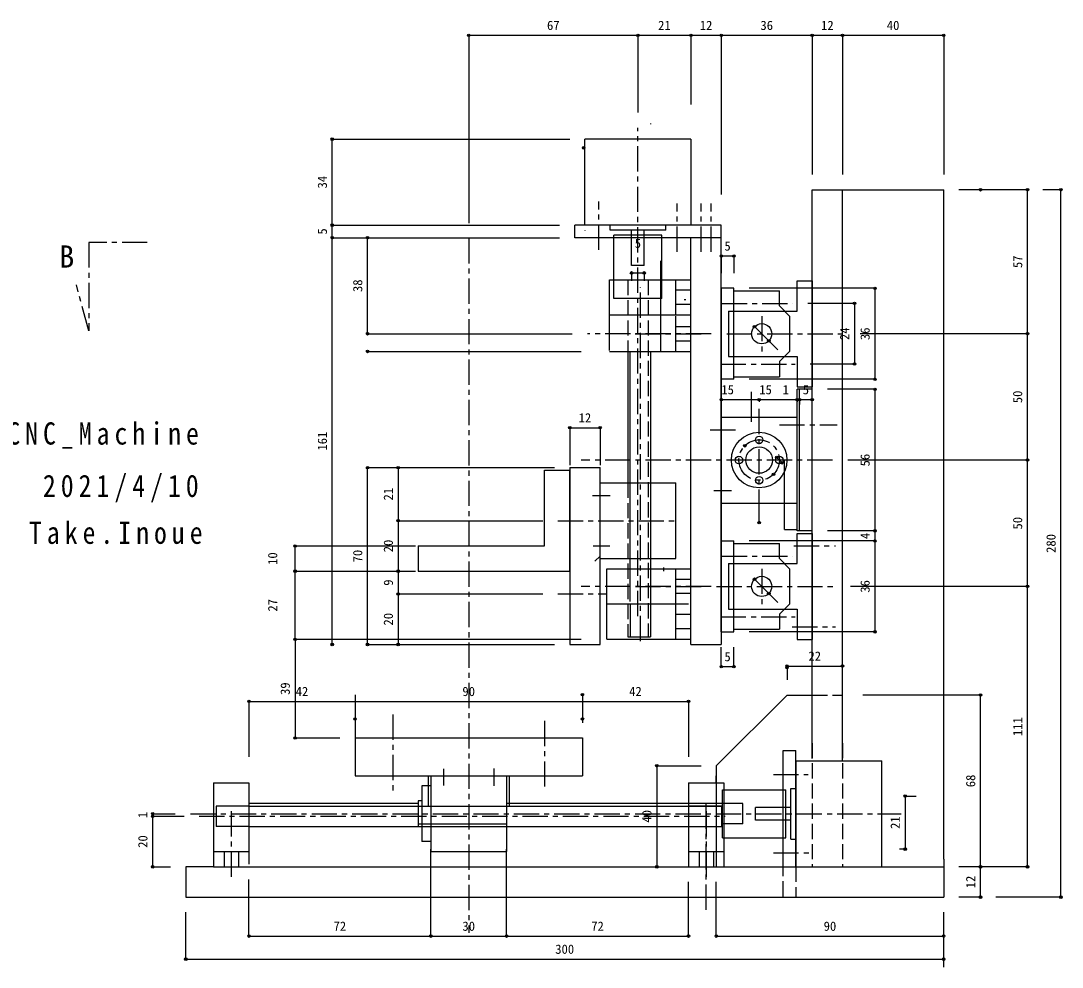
# Model space of a CAD drawing. Units: millimetres at full size, sheet at 1:2. Extents: x -553 to 524, y -411 to 437.
# Drawn here: x 111.9 to 524.1, y -386.6 to -12 of the extents above; entities that cross this region are included whole.
import ezdxf
from ezdxf.enums import TextEntityAlignment as Align

# ---------------------------------------------------------------- set-up
doc = ezdxf.new("R2010")
doc.units = ezdxf.units.MM
doc.header["$LTSCALE"] = 2
doc.header["$PDMODE"] = 32
doc.header["$PDSIZE"] = 1
doc.linetypes.add('CHAIN1', pattern=[8, 5, -1, 1, -1])
doc.linetypes.add('DASHED3', pattern=[4, 3, -1])
for name, color, linetype in [('3-0_中心線1', 4, 'CHAIN1'), ('3-4_寸法線1', 4, 'Continuous'), ('3-5_レイヤ1', 7, 'Continuous'), ('3-6_レイヤ2', 5, 'Continuous')]:
    doc.layers.add(name, color=color, linetype=linetype)
doc.styles.add('ＭＳ ゴシック', font='')
doc.styles.get('ＭＳ ゴシック').set_extended_font_data('MS Gothic')

msp = doc.modelspace()

# ---------------------------------------------------------------- linework, layer by layer
at = {"layer": '3-0_中心線1'}
for p, q in [((356.175, -247.682), (356.175, -54.342)), ((340.675, -102.657), (340.675, -83.586)), ((371.675, -103.452), (371.675, -84.38)), ((381.175, -103.452), (381.175, -84.38)), ((385.175, -103.452), (385.175, -84.38)), ((289.211, -98.074), (289.211, -373.026)), ((161.969, -99.739), (138.79, -99.739)), ((357.175, -257.592), (357.175, -117.515)), ((389.374, -123.895), (417.378, -123.895)), ((389.374, -123.895), (417.378, -123.895)), ((405.175, -128.895), (405.175, -142.895)), ((405.175, -128.895), (405.175, -142.895)), ((385.206, -135.895), (336.179, -135.895)), ((355.157, -135.895), (382.758, -135.895)), ((391.344, -135.895), (438.112, -135.895)), ((388.962, -147.895), (418.408, -147.895)), ((388.962, -147.895), (418.408, -147.895)), ((404.175, -207.579), (404.175, -164.774)), ((412.169, -171.895), (435.097, -171.895)), ((384.769, -173.895), (396.691, -173.895)), ((385.206, -185.895), (333.684, -185.895)), ((433.211, -185.895), (380.241, -185.895)), ((338.258, -199.895), (345.158, -199.895)), ((386.216, -197.895), (393.167, -197.895)), ((324.483, -209.895), (371.211, -209.895)), ((338.484, -219.895), (345.045, -219.895)), ((417.946, -219.895), (434.346, -219.895)), ((389.374, -223.895), (417.378, -223.895)), ((405.175, -228.895), (405.175, -242.895)), ((324.483, -238.895), (343.93, -238.895)), ((385.206, -235.895), (333.684, -235.895)), ((355.175, -235.895), (382.776, -235.895)), ((387.291, -235.895), (434.346, -235.895)), ((388.962, -247.895), (418.408, -247.895)), ((417.211, -251.895), (434.346, -251.895)), ((259.211, -286.627), (259.211, -317.265)), ((319.211, -289.157), (319.211, -315.859)), ((279.211, -308.169), (279.211, -314.729)), ((299.211, -307.942), (299.211, -314.842)), ((409.813, -310.395), (423.573, -310.395)), ((195.211, -324.895), (195.211, -352.496)), ((383.211, -363.895), (383.211, -321.913)), ((383.211, -324.895), (383.211, -352.496)), ((179.045, -325.895), (460.334, -325.895)), ((182.513, -326.895), (390.711, -326.895)), ((409.813, -341.395), (424.047, -341.395))]:
    msp.add_line(p, q, dxfattribs=at)
msp.add_lwpolyline([(138.79, -99.739), (138.79, -134.739), (133.922, -116.569)], dxfattribs=at)
msp.add_circle((404.175, -185.895), 8, dxfattribs=at)
at = {"layer": '3-4_寸法線1', "color": 7}
for p, q in [((289.211, -17.761), (356.175, -17.761)), ((356.175, -17.761), (377.175, -17.761)), ((377.175, -17.761), (389.175, -17.761)), ((389.175, -17.761), (425.175, -17.761)), ((425.175, -17.761), (437.175, -17.761)), ((437.175, -17.761), (477.211, -17.761)), ((510.401, -135.895), (510.401, -78.895)), ((523.618, -358.895), (523.618, -78.895)), ((389.175, -105.097), (394.175, -105.097)), ((353.675, -111.811), (358.675, -111.811)), ((441.927, -123.895), (441.927, -147.895)), ((510.401, -185.895), (510.401, -135.895)), ((389.175, -161.969), (404.175, -161.969)), ((404.175, -161.969), (419.175, -161.969)), ((419.175, -161.969), (420.175, -161.969)), ((420.175, -161.969), (425.175, -161.969)), ((411.114, -184.834), (413.236, -186.955)), ((249.175, -258.895), (249.175, -188.895)), ((261.303, -188.895), (261.303, -209.895)), ((510.401, -235.895), (510.401, -185.895)), ((261.303, -209.895), (261.303, -229.895)), ((220.488, -229.895), (220.488, -219.895)), ((220.488, -256.848), (220.488, -229.895)), ((261.303, -229.895), (261.303, -238.895)), ((261.303, -238.895), (261.303, -258.895)), ((510.401, -346.895), (510.401, -235.895)), ((220.488, -256.848), (220.488, -295.895)), ((389.175, -267.64), (394.175, -267.64)), ((491.813, -346.895), (491.813, -278.895)), ((202.211, -281.407), (244.211, -281.407)), ((334.211, -281.407), (376.211, -281.407)), ((461.956, -318.895), (461.956, -339.895)), ((164.13, -326.895), (164.13, -325.895)), ((164.13, -346.895), (164.13, -326.895)), ((491.813, -358.895), (491.813, -346.895)), ((202.211, -374.323), (274.211, -374.323)), ((274.211, -374.323), (304.211, -374.323)), ((304.211, -374.323), (376.211, -374.323))]:
    msp.add_line(p, q, dxfattribs=at)
at = {"layer": '3-4_寸法線1'}
for p, q in [((289.211, -17.761), (289.211, -92.074)), ((356.175, -17.761), (356.175, -48.342)), ((377.175, -17.761), (377.175, -45.09)), ((389.175, -17.761), (389.175, -80.838)), ((425.175, -17.761), (425.175, -72.895)), ((437.175, -17.761), (437.175, -72.895)), ((477.211, -17.761), (477.211, -72.895)), ((361.139, -52.737), (361.139, -52.895)), ((510.401, -78.895), (483.211, -78.895)), ((491.813, -78.895), (483.211, -78.895)), ((523.618, -78.895), (516.401, -78.895)), ((389.175, -105.097), (389.175, -111.901)), ((394.175, -105.097), (394.175, -111.901)), ((353.675, -111.811), (353.675, -114.895)), ((358.675, -111.811), (358.675, -114.895)), ((441.927, -123.895), (423.378, -123.895)), ((510.401, -135.895), (444.112, -135.895)), ((249.175, -142.895), (333.657, -142.895)), ((441.927, -147.895), (424.408, -147.895)), ((401.175, -170.798), (401.175, -158.895)), ((389.175, -161.969), (389.175, -162.895)), ((404.175, -161.969), (404.175, -162.895)), ((419.175, -161.969), (419.175, -162.895)), ((420.175, -161.969), (420.175, -163.895)), ((249.175, -188.895), (323.211, -188.895)), ((261.303, -188.895), (323.211, -188.895)), ((510.401, -185.895), (439.211, -185.895)), ((389.175, -210.635), (389.175, -198.895)), ((404.175, -210.635), (404.175, -198.895)), ((404.175, -210.635), (404.175, -203.579)), ((261.303, -209.895), (318.483, -209.895)), ((220.488, -219.895), (268.175, -219.895)), ((220.488, -229.895), (268.175, -229.895)), ((261.303, -229.895), (263.211, -229.895)), ((261.303, -238.895), (318.483, -238.895)), ((510.401, -235.895), (440.346, -235.895)), ((220.488, -256.848), (333.675, -256.848)), ((249.175, -258.895), (323.211, -258.895)), ((261.303, -258.895), (323.211, -258.895)), ((389.175, -267.64), (389.175, -259.895)), ((394.175, -267.64), (394.175, -259.895)), ((244.211, -278.757), (244.211, -289.895)), ((334.211, -278.757), (334.211, -289.895)), ((491.813, -278.895), (445.211, -278.895)), ((202.211, -281.407), (202.211, -303.395)), ((376.211, -281.407), (376.211, -303.395)), ((244.211, -288.407), (244.211, -304.895)), ((334.211, -288.407), (334.211, -289.895)), ((220.488, -295.895), (238.211, -295.895)), ((461.956, -318.895), (466.334, -318.895)), ((164.13, -325.895), (173.045, -325.895)), ((164.13, -326.895), (176.513, -326.895)), ((274.211, -374.323), (274.211, -339.895)), ((304.211, -374.323), (304.211, -339.895)), ((461.956, -339.895), (459.711, -339.895)), ((164.13, -346.895), (171.211, -346.895)), ((510.401, -346.895), (483.211, -346.895)), ((491.813, -346.895), (483.211, -346.895)), ((202.211, -374.323), (202.211, -351.895)), ((376.211, -374.323), (376.211, -352.895)), ((491.813, -358.895), (483.211, -358.895)), ((523.618, -358.895), (497.813, -358.895)), ((477.211, -376.055), (477.211, -364.895))]:
    msp.add_line(p, q, dxfattribs=at)
at = {"layer": '3-4_寸法線1', "color": 3}
msp.add_line((244.211, -281.407), (334.211, -281.407), dxfattribs=at)
at = {"layer": '3-4_寸法線1', "color": 7}
for points in [[(402.347, -133.066), (408.003, -138.723), (411.539, -142.259)], [(402.347, -133.066), (408.003, -138.723), (411.539, -142.259)], [(402.347, -233.066), (408.003, -238.723), (411.539, -242.259)]]:
    msp.add_lwpolyline(points, dxfattribs=at)
at = {"layer": '3-4_寸法線1'}
for p in [(289.211, -17.761), (356.175, -17.761), (377.175, -17.761), (389.175, -17.761), (425.175, -17.761), (437.175, -17.761), (477.211, -17.761), (334.693, -62.294), (491.813, -78.895), (510.401, -78.895), (523.618, -78.895), (389.175, -105.097), (394.175, -105.097), (353.675, -111.811), (358.675, -111.811), (441.927, -123.895), (402.347, -133.066), (402.347, -133.066), (510.401, -135.895), (408.003, -138.723), (408.003, -138.723), (249.175, -142.895), (441.927, -147.895), (389.175, -161.969), (404.175, -161.969), (419.175, -161.969), (420.175, -161.969), (425.175, -161.969), (398.518, -180.238), (510.401, -185.895), (249.175, -188.895), (261.303, -188.895), (413.236, -186.955), (409.832, -191.552), (261.303, -209.895), (404.175, -210.635), (220.488, -219.895), (220.488, -229.895), (261.303, -229.895), (402.347, -233.066), (261.303, -238.895), (408.003, -238.723), (510.401, -235.895), (220.488, -256.848), (249.175, -258.895), (261.303, -258.895), (389.175, -267.64), (394.175, -267.64), (334.211, -278.757), (491.813, -278.895), (202.211, -281.407), (376.211, -281.407), (244.211, -288.407), (334.211, -288.407), (220.488, -295.895), (461.956, -318.895), (164.13, -325.895), (164.13, -326.895), (461.956, -339.895), (164.13, -346.895), (491.813, -346.895), (510.401, -346.895), (491.813, -358.895), (523.618, -358.895), (202.211, -374.323), (274.211, -374.323), (304.211, -374.323), (376.211, -374.323)]:
    msp.add_point(p, dxfattribs=at)
at = {"layer": '3-5_レイヤ1'}
for p, q in [((235.194, -92.895), (235.194, -58.895)), ((425.175, -78.895), (477.211, -78.895)), ((425.175, -304.032), (425.175, -78.895)), ((437.175, -304.895), (437.175, -78.895)), ((477.211, -343.895), (477.211, -78.895)), ((235.194, -97.895), (235.194, -92.895)), ((389.175, -92.895), (331.175, -92.895)), ((389.175, -97.895), (389.175, -92.895)), ((235.194, -258.895), (235.194, -97.895)), ((249.175, -135.895), (249.175, -97.895)), ((335.175, -94.895), (335.175, -95.042)), ((377.175, -258.895), (377.175, -97.895)), ((389.175, -117.901), (389.175, -258.895)), ((394.175, -153.901), (394.175, -117.901)), ((450.02, -117.901), (450.02, -153.901)), ((374.531, -122.389), (375.175, -122.389)), ((394.175, -153.901), (389.175, -153.901)), ((419.175, -213.895), (419.175, -157.895)), ((425.175, -157.895), (419.175, -157.895)), ((420.175, -213.895), (420.175, -157.895)), ((425.175, -213.895), (425.175, -157.895)), ((450.02, -157.895), (450.02, -213.895)), ((329.211, -173.099), (341.211, -173.099)), ((329.211, -188.895), (329.211, -258.895)), ((329.211, -188.895), (341.211, -188.895)), ((341.211, -258.895), (341.211, -188.895)), ((389.175, -213.895), (389.175, -253.895)), ((425.175, -213.895), (419.175, -213.895)), ((450.02, -213.895), (450.02, -217.895)), ((389.175, -217.895), (394.175, -217.895)), ((394.175, -253.895), (394.175, -217.895)), ((450.02, -217.895), (450.02, -253.895)), ((339.193, -225.895), (341.211, -223.877)), ((389.175, -253.895), (394.175, -253.895)), ((329.211, -258.895), (341.211, -258.895)), ((377.175, -258.895), (389.175, -258.895)), ((415.211, -267.42), (437.175, -267.42)), ((415.211, -278.895), (387.211, -306.895)), ((415.211, -278.895), (425.175, -278.895)), ((413.711, -346.895), (413.711, -300.895)), ((413.711, -300.895), (418.711, -300.895)), ((418.711, -346.895), (418.711, -300.895)), ((363.636, -306.895), (363.636, -346.895)), ((387.211, -306.895), (387.211, -346.895)), ((387.211, -313.65), (387.211, -310.9)), ((390.217, -333.25), (390.217, -333.895)), ((477.211, -343.895), (477.211, -358.895)), ((177.211, -346.895), (177.211, -358.895)), ((188.211, -346.895), (177.211, -346.895)), ((188.211, -346.895), (202.211, -346.895)), ((188.211, -346.895), (417.711, -346.895)), ((376.211, -346.895), (390.211, -346.895)), ((417.711, -346.895), (477.211, -346.895)), ((177.211, -358.895), (477.211, -358.895)), ((387.211, -374.323), (477.211, -374.323)), ((177.211, -383.429), (477.211, -383.429))]:
    msp.add_line(p, q, dxfattribs=at)
at = {"layer": '3-5_レイヤ1', "color": 4}
for p, q in [((235.194, -58.895), (329.175, -58.895)), ((235.194, -92.895), (325.175, -92.895)), ((235.194, -97.895), (325.175, -97.895)), ((249.175, -97.895), (325.175, -97.895)), ((450.02, -117.901), (400.175, -117.901)), ((249.175, -135.895), (330.179, -135.895)), ((450.02, -153.901), (400.175, -153.901)), ((450.02, -157.895), (431.175, -157.895)), ((329.211, -173.099), (329.211, -187.895)), ((341.211, -173.099), (341.211, -187.895)), ((450.02, -213.895), (431.175, -213.895)), ((450.02, -217.895), (400.175, -217.895)), ((450.02, -253.895), (400.175, -253.895)), ((415.211, -267.42), (415.211, -272.895)), ((363.636, -306.895), (381.211, -306.895)), ((387.211, -374.323), (387.211, -352.895)), ((177.211, -383.429), (177.211, -364.895)), ((477.211, -376.002), (477.211, -364.895)), ((477.211, -386.62), (477.211, -364.895)), ((477.211, -383.429), (477.211, -364.895)), ((477.211, -374.323), (477.211, -364.895))]:
    msp.add_line(p, q, dxfattribs=at)
at = {"layer": '3-5_レイヤ1', "linetype": 'DASHED3'}
for p, q in [((425.175, -278.895), (437.175, -278.895)), ((425.175, -297.895), (425.175, -346.895)), ((437.175, -297.895), (437.175, -346.895)), ((413.711, -358.599), (413.711, -346.895)), ((418.711, -346.895), (418.711, -358.599))]:
    msp.add_line(p, q, dxfattribs=at)
at = {"layer": '3-5_レイヤ1'}
for points in [[(389.175, -97.895), (331.175, -97.895), (331.175, -92.895)], [(389.175, -253.895), (389.175, -97.895), (377.175, -97.895)], [(394.175, -117.901), (389.175, -117.901), (389.175, -157.895)]]:
    msp.add_lwpolyline(points, dxfattribs=at)
at = {"layer": '3-5_レイヤ1', "color": 4}
for p in [(235.194, -58.895), (235.194, -92.895), (235.194, -97.895), (249.175, -97.895), (450.02, -117.901), (249.175, -135.895), (450.02, -153.901), (450.02, -157.895), (329.211, -173.099), (341.211, -173.099), (450.02, -213.895), (450.02, -217.895), (450.02, -253.895), (235.194, -258.895), (415.211, -267.42), (415.211, -268.075), (437.175, -267.42), (363.636, -306.895), (363.636, -346.895), (387.211, -374.323), (477.211, -374.323), (177.211, -383.429), (477.211, -383.429)]:
    msp.add_point(p, dxfattribs=at)
at = {"layer": '3-6_レイヤ2'}
for p, q in [((377.175, -58.895), (335.175, -58.895)), ((335.175, -92.895), (335.175, -58.895)), ((377.175, -58.895), (377.175, -92.895)), ((377.175, -92.895), (335.175, -92.895)), ((345.175, -94.895), (345.175, -92.895)), ((367.175, -94.895), (367.175, -92.895)), ((367.175, -94.895), (345.175, -94.895)), ((346.675, -121.895), (346.675, -96.895)), ((365.675, -96.895), (346.675, -96.895)), ((353.675, -108.895), (353.675, -94.895)), ((358.675, -108.895), (358.675, -94.895)), ((365.675, -121.895), (365.675, -96.895)), ((365.139, -107.09), (365.139, -142.895)), ((358.675, -108.895), (353.675, -108.895)), ((344.93, -128.59), (344.93, -114.59)), ((344.93, -114.59), (377.175, -114.59)), ((371.157, -128.395), (371.157, -114.395)), ((419.175, -114.895), (425.175, -114.895)), ((419.175, -126.895), (419.175, -114.913)), ((425.175, -114.895), (425.175, -156.895)), ((371.157, -118.474), (377.157, -118.474)), ((394.175, -118.895), (412.175, -118.895)), ((394.175, -144.895), (394.175, -118.895)), ((412.175, -124.895), (412.175, -118.895)), ((412.175, -123.895), (412.175, -118.895)), ((365.675, -121.895), (346.675, -121.895)), ((371.157, -124.145), (377.157, -124.145)), ((392.075, -126.895), (392.075, -144.895)), ((392.075, -126.895), (419.175, -126.895)), ((416.175, -128.895), (412.175, -124.895)), ((344.93, -128.395), (377.157, -128.395)), ((344.93, -142.543), (344.93, -128.543)), ((371.157, -142.895), (371.157, -128.895)), ((416.175, -128.895), (416.175, -142.895)), ((371.157, -132.974), (377.157, -132.974)), ((371.157, -138.645), (377.157, -138.645)), ((344.93, -142.895), (377.157, -142.895)), ((352.175, -142.895), (352.175, -194.895)), ((353.175, -241.895), (353.175, -142.895)), ((361.157, -142.895), (361.157, -242.895)), ((392.075, -144.895), (419.175, -144.895)), ((394.175, -152.895), (394.175, -144.895)), ((419.175, -144.895), (419.175, -156.895)), ((394.175, -152.895), (412.175, -152.895)), ((419.175, -156.895), (425.175, -156.895)), ((419.175, -213.895), (419.175, -157.895)), ((389.175, -168.895), (419.175, -168.895)), ((389.175, -202.895), (389.175, -168.895)), ((414.175, -213.395), (414.175, -185.895)), ((329.211, -229.563), (329.211, -189.895)), ((341.211, -194.895), (371.211, -194.895)), ((341.211, -224.895), (341.211, -194.895)), ((371.211, -224.895), (371.211, -194.895)), ((419.175, -213.895), (419.175, -208.895)), ((414.175, -213.395), (419.175, -213.395)), ((419.175, -214.913), (425.175, -214.913)), ((419.175, -226.895), (419.175, -214.913)), ((425.175, -214.913), (425.175, -256.895)), ((269.211, -219.895), (269.211, -229.895)), ((412.175, -224.895), (412.175, -218.895)), ((341.211, -224.895), (371.211, -224.895)), ((416.175, -228.895), (412.175, -224.895)), ((269.211, -229.895), (329.211, -229.895)), ((343.93, -242.895), (343.93, -228.895)), ((343.93, -228.895), (376.175, -228.895)), ((355.175, -228.895), (377.175, -228.895)), ((366.275, -228.395), (366.275, -229.895)), ((371.175, -242.895), (371.175, -228.895)), ((392.075, -226.895), (392.075, -244.895)), ((392.075, -226.895), (419.175, -226.895)), ((371.175, -232.974), (377.175, -232.974)), ((371.175, -238.645), (377.175, -238.645)), ((343.93, -256.848), (343.93, -242.848)), ((343.93, -242.848), (376.175, -242.848)), ((353.175, -242.848), (353.175, -255.848)), ((361.175, -242.848), (361.175, -255.848)), ((371.175, -256.848), (371.175, -242.848)), ((371.175, -246.927), (377.175, -246.927)), ((392.075, -244.895), (419.175, -244.895)), ((371.175, -252.598), (377.175, -252.598)), ((394.175, -252.895), (412.175, -252.895)), ((343.93, -256.848), (377.175, -256.848)), ((353.175, -255.848), (361.175, -255.848)), ((244.211, -295.895), (244.211, -310.895)), ((418.711, -304.895), (418.711, -346.895)), ((452.711, -346.895), (452.711, -304.895)), ((244.211, -310.895), (334.211, -310.895)), ((273.211, -310.895), (273.211, -322.895)), ((274.211, -310.895), (274.211, -340.895)), ((304.211, -310.895), (304.211, -340.895)), ((305.211, -310.895), (305.211, -322.895)), ((188.211, -313.65), (202.211, -313.65)), ((188.211, -313.65), (188.211, -346.895)), ((202.211, -313.65), (202.211, -345.895)), ((274.211, -314.895), (270.711, -314.895)), ((270.711, -314.895), (270.711, -336.895)), ((376.211, -313.65), (390.211, -313.65)), ((376.211, -313.65), (376.211, -346.895)), ((389.711, -316.395), (414.711, -316.395)), ((389.711, -335.395), (389.711, -316.395)), ((390.211, -313.65), (390.211, -333.895)), ((390.211, -313.65), (390.211, -346.895)), ((414.711, -335.395), (414.711, -316.395)), ((416.711, -315.895), (418.711, -315.895)), ((416.711, -335.895), (416.711, -315.895)), ((269.211, -320.795), (269.211, -330.995)), ((270.711, -320.795), (269.211, -320.795)), ((189.211, -322.895), (189.211, -330.895)), ((202.211, -322.895), (189.211, -322.895)), ((269.211, -321.895), (202.211, -321.895)), ((202.211, -322.895), (376.211, -322.895)), ((390.711, -321.895), (304.211, -321.895)), ((376.211, -324.895), (376.211, -346.895)), ((389.211, -322.895), (389.211, -330.895)), ((397.711, -321.895), (390.711, -321.895)), ((397.711, -329.895), (397.711, -321.895)), ((402.711, -328.395), (402.711, -323.395)), ((416.711, -323.395), (402.711, -323.395)), ((416.711, -328.395), (402.711, -328.395)), ((202.211, -330.895), (189.211, -330.895)), ((202.211, -330.895), (376.211, -330.895)), ((269.211, -329.895), (304.211, -329.895)), ((376.211, -330.895), (389.211, -330.895)), ((397.711, -329.895), (389.211, -329.895)), ((274.211, -336.895), (270.711, -336.895)), ((389.711, -335.395), (414.711, -335.395)), ((416.711, -335.895), (418.711, -335.895)), ((188.211, -340.895), (202.211, -340.895)), ((192.461, -340.895), (192.461, -346.895)), ((198.132, -340.895), (198.132, -346.895)), ((274.211, -340.895), (304.211, -340.895)), ((376.211, -340.895), (390.211, -340.895)), ((380.461, -340.895), (380.461, -346.895)), ((386.132, -340.895), (386.132, -346.895)), ((418.711, -346.895), (452.711, -346.895))]:
    msp.add_line(p, q, dxfattribs=at)
at = {"layer": '3-6_レイヤ2', "linetype": 'DASHED3'}
for p, q in [((352.175, -114.59), (352.175, -142.895)), ((360.175, -114.59), (360.175, -255.848))]:
    msp.add_line(p, q, dxfattribs=at)
at = {"layer": '3-6_レイヤ2'}
for points in [[(416.175, -128.895), (416.175, -142.895), (412.175, -146.895), (412.175, -152.895)], [(389.175, -202.895), (419.175, -202.895), (419.175, -168.895)], [(269.211, -219.895), (319.211, -219.895), (319.211, -189.895), (329.211, -189.895)], [(394.175, -252.895), (394.175, -244.895), (394.175, -226.895), (394.175, -218.895), (412.175, -218.895)], [(416.175, -228.895), (416.175, -242.895), (412.175, -246.895), (412.175, -252.895)], [(419.175, -244.895), (419.175, -256.895), (425.175, -256.895)], [(244.211, -295.895), (334.211, -295.895), (334.211, -310.895)], [(418.711, -304.895), (426.211, -304.895), (438.211, -304.895), (452.711, -304.895)], [(389.211, -322.895), (376.211, -322.895), (389.211, -322.895)]]:
    msp.add_lwpolyline(points, dxfattribs=at)
at = {"layer": '3-6_レイヤ2', "linetype": 'DASHED3'}
msp.add_lwpolyline([(352.175, -194.895), (352.175, -255.848), (360.175, -255.848)], dxfattribs=at)
at = {"layer": '3-6_レイヤ2'}
for centre, radius in [((405.175, -135.895), 4), ((404.175, -185.895), 11), ((404.175, -177.895), 1.5), ((404.175, -185.895), 5.25), ((396.175, -185.895), 1.5), ((412.175, -185.895), 1.5), ((404.175, -193.895), 1.5), ((405.175, -235.895), 4)]:
    msp.add_circle(centre, radius, dxfattribs=at)
msp.add_point((411.114, -184.834), dxfattribs=at)

# ---------------------------------------------------------------- texts
at = {"layer": '3-0_中心線1', "color": 3, "style": 'ＭＳ ゴシック'}
msp.add_text('B', height=8.798, dxfattribs=at).set_placement((127.105, -112.368), align=Align.BOTTOM_LEFT)
at = {"layer": '3-4_寸法線1', "style": 'ＭＳ ゴシック'}
for s, p in [('67', (320.193, -16.761)), ('21', (364.175, -16.761)), ('12', (380.675, -16.761)), ('36', (404.675, -16.761)), ('12', (428.675, -16.761)), ('40', (454.693, -16.761)), ('5', (354.925, -103.006)), ('5', (390.425, -104.097)), ('15', (389.211, -160.969)), ('15', (404.211, -160.969)), ('1', (413.461, -160.969)), ('5', (421.425, -160.969)), ('5', (390.425, -266.64)), ('42', (220.711, -280.407)), ('90', (286.711, -280.407)), ('42', (352.711, -280.407)), ('72', (235.711, -373.323)), ('30', (286.711, -373.323)), ('72', (337.711, -373.323))]:
    msp.add_text(s, height=3.666, dxfattribs=at).set_placement(p, align=Align.BOTTOM_LEFT)
for s, p in [('57', (509.401, -109.895)), ('24', (440.927, -138.395)), ('50', (509.401, -163.395)), ('21', (260.303, -201.895)), ('50', (509.401, -213.395)), ('20', (260.303, -222.395)), ('280', (522.618, -222.645)), ('70', (248.175, -226.395)), ('10', (214.523, -227.395)), ('9', (260.303, -235.645)), ('27', (214.523, -245.871)), ('20', (260.303, -251.395)), ('39', (219.488, -278.871)), ('111', (509.401, -295.145)), ('68', (490.813, -315.395)), ('1', (163.13, -327.645)), ('21', (460.956, -331.895)), ('20', (163.13, -339.395)), ('12', (490.813, -355.395))]:
    msp.add_text(s, height=3.666, rotation=90, dxfattribs=at).set_placement(p, align=Align.BOTTOM_LEFT)
at = {"layer": '3-4_寸法線1', "color": 3, "char_height": 8.798, "attachment_point": 7, "style": 'ＭＳ ゴシック'}
for s, insert in [('\\T1.39;\\W0.85;2021/4/10', (120.658, -202.632)), ('\\T1.39;\\W0.85;Take.Inoue', (115.132, -219.211))]:
    msp.add_mtext(s, dxfattribs=dict(at, insert=insert))
at = {"layer": '3-5_レイヤ1', "color": 4, "style": 'ＭＳ ゴシック'}
for s, p in [('34', (234.194, -78.395)), ('5', (234.194, -96.645)), ('38', (248.175, -119.395)), ('36', (449.02, -138.401)), ('161', (234.194, -182.145)), ('56', (449.02, -188.395)), ('4', (449.02, -217.145)), ('36', (449.02, -238.395)), ('40', (362.636, -329.395))]:
    msp.add_text(s, height=3.666, rotation=90, dxfattribs=at).set_placement(p, align=Align.BOTTOM_LEFT)
for s, p in [('12', (332.711, -172.099)), ('22', (423.693, -266.42)), ('90', (429.711, -373.323)), ('300', (323.461, -382.429))]:
    msp.add_text(s, height=3.666, dxfattribs=at).set_placement(p, align=Align.BOTTOM_LEFT)
at = {"layer": '3-5_レイヤ1', "color": 3, "insert": (78.289, -181.447), "char_height": 8.798, "attachment_point": 7, "style": 'ＭＳ ゴシック'}
msp.add_mtext('\\T1.39;\\W0.85;USB_CNC_Machine', dxfattribs=at)

doc.saveas('drawing.dxf')
